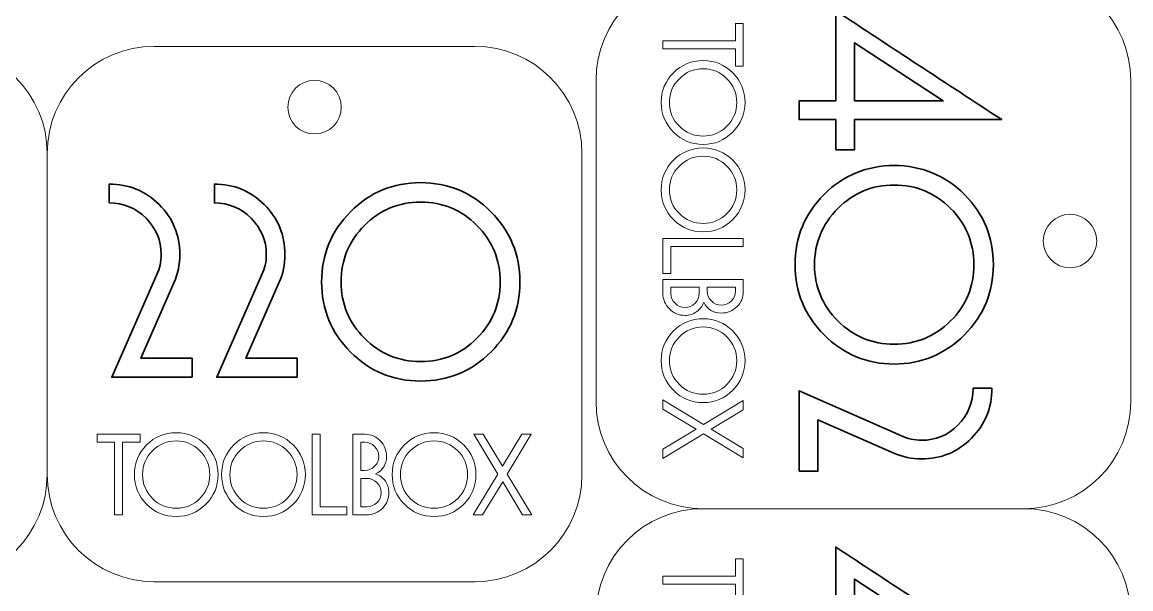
# Model space of a CAD drawing. Header units: inches. Extents: x 269 to 778, y -294 to 278.
# Drawn here: x 417.1 to 520.8, y 17.7 to 70.6 of the extents above; entities that cross this region are included whole.
import ezdxf

# ---------------------------------------------------------------- set-up
doc = ezdxf.new("R2010")
doc.units = ezdxf.units.IN
doc.header["$MEASUREMENT"] = 0
for name, color, linetype in [('cut', 7, 'Continuous'), ('engr', 7, 'Continuous'), ('tagli interni', 7, 'Continuous')]:
    doc.layers.add(name, color=color, linetype=linetype)

# ---------------------------------------------------------------- blocks, each defined once
blk = doc.blocks.new('block 10')
at = {"layer": 'cut', "color": 240, "lineweight": 9}
blk.add_open_spline([(379.47, 18.39), (379.47, 18.39), (409.47, 18.39), (409.47, 18.39), (414.99, 18.39), (419.47, 22.87), (419.47, 28.39), (419.47, 28.39), (419.47, 58.39), (419.47, 58.39), (419.47, 63.91), (414.99, 68.39), (409.47, 68.39), (409.47, 68.39), (379.47, 68.39), (379.47, 68.39), (373.95, 68.39), (369.47, 63.91), (369.47, 58.39), (369.47, 58.39), (369.47, 28.39), (369.47, 28.39), (369.47, 22.87), (373.95, 18.39), (379.47, 18.39)], degree=3, knots=[0, 0, 0, 0, 1, 1, 1, 2, 2, 2, 3, 3, 3, 4, 4, 4, 5, 5, 5, 6, 6, 6, 7, 7, 7, 8, 8, 8, 8], dxfattribs=at)
blk = doc.blocks.new('block 11')
at = {"layer": 'cut', "color": 240, "lineweight": 9}
blk.add_open_spline([(429.47, 18.39), (429.47, 18.39), (459.47, 18.39), (459.47, 18.39), (464.99, 18.39), (469.47, 22.87), (469.47, 28.39), (469.47, 28.39), (469.47, 58.39), (469.47, 58.39), (469.47, 63.91), (464.99, 68.39), (459.47, 68.39), (459.47, 68.39), (429.47, 68.39), (429.47, 68.39), (423.95, 68.39), (419.47, 63.91), (419.47, 58.39), (419.47, 58.39), (419.47, 28.39), (419.47, 28.39), (419.47, 22.87), (423.95, 18.39), (429.47, 18.39)], degree=3, knots=[0, 0, 0, 0, 1, 1, 1, 2, 2, 2, 3, 3, 3, 4, 4, 4, 5, 5, 5, 6, 6, 6, 7, 7, 7, 8, 8, 8, 8], dxfattribs=at)
blk = doc.blocks.new('block 47')
at = {"layer": 'tagli interni', "color": 240, "lineweight": 9}
blk.add_open_spline([(441.97, 62.71), (441.97, 64.09), (443.09, 65.21), (444.47, 65.21), (445.85, 65.21), (446.97, 64.09), (446.97, 62.71), (446.97, 61.33), (445.85, 60.21), (444.47, 60.21), (443.09, 60.21), (441.97, 61.33), (441.97, 62.71)], degree=3, knots=[0, 0, 0, 0, 1, 1, 1, 2, 2, 2, 3, 3, 3, 4, 4, 4, 4], dxfattribs=at)
blk = doc.blocks.new('block 302')
at = {"layer": 'engr', "color": 7, "lineweight": 5}
blk.add_lwpolyline([(428.15, 31.41), (426.51, 31.41), (426.51, 24.63), (425.77, 24.63), (425.77, 31.41), (424.15, 31.41), (424.15, 32.16), (428.15, 32.16), (428.15, 31.41)], dxfattribs=at)
blk = doc.blocks.new('block 303')
at = {"layer": 'engr', "color": 7, "lineweight": 5}
blk.add_open_spline([(435.45, 28.39), (435.45, 27.31), (435.07, 26.39), (434.3, 25.63), (433.54, 24.86), (432.61, 24.48), (431.53, 24.48), (430.45, 24.48), (429.52, 24.86), (428.76, 25.63), (428, 26.39), (427.62, 27.31), (427.62, 28.39), (427.62, 29.47), (428, 30.4), (428.76, 31.16), (429.52, 31.93), (430.45, 32.31), (431.53, 32.31), (432.61, 32.31), (433.54, 31.93), (434.3, 31.16), (435.07, 30.4), (435.45, 29.47), (435.45, 28.39)], degree=3, knots=[0, 0, 0, 0, 1, 1, 1, 2, 2, 2, 3, 3, 3, 4, 4, 4, 5, 5, 5, 6, 6, 6, 7, 7, 7, 8, 8, 8, 8], dxfattribs=at)
blk = doc.blocks.new('block 304')
at = {"layer": 'engr', "color": 7, "lineweight": 5}
blk.add_open_spline([(434.67, 28.39), (434.67, 29.26), (434.37, 30.01), (433.75, 30.62), (433.14, 31.24), (432.4, 31.54), (431.53, 31.54), (430.67, 31.54), (429.93, 31.24), (429.31, 30.62), (428.7, 30.01), (428.39, 29.26), (428.39, 28.39), (428.39, 27.53), (428.7, 26.79), (429.31, 26.17), (429.93, 25.56), (430.67, 25.25), (431.53, 25.25), (432.4, 25.25), (433.14, 25.56), (433.75, 26.17), (434.37, 26.79), (434.67, 27.53), (434.67, 28.39)], degree=3, knots=[0, 0, 0, 0, 1, 1, 1, 2, 2, 2, 3, 3, 3, 4, 4, 4, 5, 5, 5, 6, 6, 6, 7, 7, 7, 8, 8, 8, 8], dxfattribs=at)
blk = doc.blocks.new('block 305')
at = {"layer": 'engr', "color": 7, "lineweight": 5}
blk.add_open_spline([(443.61, 28.39), (443.61, 27.31), (443.23, 26.39), (442.47, 25.63), (441.7, 24.86), (440.78, 24.48), (439.69, 24.48), (438.61, 24.48), (437.68, 24.86), (436.92, 25.63), (436.16, 26.39), (435.78, 27.31), (435.78, 28.39), (435.78, 29.47), (436.16, 30.4), (436.92, 31.16), (437.68, 31.93), (438.61, 32.31), (439.69, 32.31), (440.78, 32.31), (441.7, 31.93), (442.47, 31.16), (443.23, 30.4), (443.61, 29.47), (443.61, 28.39)], degree=3, knots=[0, 0, 0, 0, 1, 1, 1, 2, 2, 2, 3, 3, 3, 4, 4, 4, 5, 5, 5, 6, 6, 6, 7, 7, 7, 8, 8, 8, 8], dxfattribs=at)
blk = doc.blocks.new('block 306')
at = {"layer": 'engr', "color": 7, "lineweight": 5}
blk.add_open_spline([(442.83, 28.39), (442.83, 29.26), (442.53, 30.01), (441.92, 30.62), (441.3, 31.24), (440.56, 31.54), (439.69, 31.54), (438.83, 31.54), (438.09, 31.24), (437.47, 30.62), (436.86, 30.01), (436.55, 29.26), (436.55, 28.39), (436.55, 27.53), (436.86, 26.79), (437.47, 26.17), (438.09, 25.56), (438.83, 25.25), (439.69, 25.25), (440.56, 25.25), (441.3, 25.56), (441.92, 26.17), (442.53, 26.79), (442.83, 27.53), (442.83, 28.39)], degree=3, knots=[0, 0, 0, 0, 1, 1, 1, 2, 2, 2, 3, 3, 3, 4, 4, 4, 5, 5, 5, 6, 6, 6, 7, 7, 7, 8, 8, 8, 8], dxfattribs=at)
blk = doc.blocks.new('block 307')
at = {"layer": 'engr', "color": 7, "lineweight": 5}
blk.add_lwpolyline([(447.5, 24.63), (444.24, 24.63), (444.24, 32.16), (444.98, 32.16), (444.98, 25.38), (447.5, 25.38), (447.5, 24.63)], dxfattribs=at)
blk = doc.blocks.new('block 308')
at = {"layer": 'engr', "color": 7, "lineweight": 5}
blk.add_open_spline([(451.42, 26.71), (451.42, 26.14), (451.22, 25.65), (450.81, 25.24), (450.41, 24.84), (449.92, 24.63), (449.35, 24.63), (449.35, 24.63), (448.05, 24.63), (448.05, 24.63), (448.05, 24.63), (448.05, 32.16), (448.05, 32.16), (448.05, 32.16), (449.17, 32.16), (449.17, 32.16), (449.74, 32.16), (450.22, 31.96), (450.61, 31.55), (451.01, 31.15), (451.2, 30.66), (451.2, 30.09), (451.2, 29.34), (450.86, 28.79), (450.18, 28.46), (450.56, 28.32), (450.87, 28.09), (451.09, 27.78), (451.31, 27.47), (451.42, 27.11), (451.42, 26.71)], degree=3, knots=[0, 0, 0, 0, 1, 1, 1, 2, 2, 2, 3, 3, 3, 4, 4, 4, 5, 5, 5, 6, 6, 6, 7, 7, 7, 8, 8, 8, 9, 9, 9, 10, 10, 10, 10], dxfattribs=at)
blk = doc.blocks.new('block 309')
at = {"layer": 'engr', "color": 7, "lineweight": 5}
blk.add_open_spline([(450.47, 30.09), (450.47, 30.45), (450.34, 30.76), (450.08, 31.02), (449.83, 31.28), (449.52, 31.41), (449.17, 31.41), (449.17, 31.41), (448.79, 31.41), (448.79, 31.41), (448.79, 31.41), (448.79, 28.79), (448.79, 28.79), (448.79, 28.79), (449.14, 28.79), (449.14, 28.79), (449.51, 28.79), (449.82, 28.91), (450.08, 29.17), (450.34, 29.43), (450.47, 29.73), (450.47, 30.09)], degree=3, knots=[0, 0, 0, 0, 1, 1, 1, 2, 2, 2, 3, 3, 3, 4, 4, 4, 5, 5, 5, 6, 6, 6, 7, 7, 7, 7], dxfattribs=at)
blk = doc.blocks.new('block 310')
at = {"layer": 'engr', "color": 7, "lineweight": 5}
blk.add_open_spline([(450.69, 26.71), (450.69, 27.08), (450.56, 27.39), (450.29, 27.65), (450.03, 27.91), (449.71, 28.04), (449.34, 28.04), (449.34, 28.04), (448.79, 28.04), (448.79, 28.04), (448.79, 28.04), (448.79, 25.38), (448.79, 25.38), (448.79, 25.38), (449.34, 25.38), (449.34, 25.38), (449.71, 25.38), (450.03, 25.51), (450.29, 25.77), (450.56, 26.03), (450.69, 26.34), (450.69, 26.71)], degree=3, knots=[0, 0, 0, 0, 1, 1, 1, 2, 2, 2, 3, 3, 3, 4, 4, 4, 5, 5, 5, 6, 6, 6, 7, 7, 7, 7], dxfattribs=at)
blk = doc.blocks.new('block 311')
at = {"layer": 'engr', "color": 7, "lineweight": 5}
blk.add_open_spline([(459.56, 28.39), (459.56, 27.31), (459.18, 26.39), (458.42, 25.63), (457.65, 24.86), (456.73, 24.48), (455.64, 24.48), (454.56, 24.48), (453.63, 24.86), (452.87, 25.63), (452.11, 26.39), (451.73, 27.31), (451.73, 28.39), (451.73, 29.47), (452.11, 30.4), (452.87, 31.16), (453.63, 31.93), (454.56, 32.31), (455.64, 32.31), (456.73, 32.31), (457.65, 31.93), (458.42, 31.16), (459.18, 30.4), (459.56, 29.47), (459.56, 28.39)], degree=3, knots=[0, 0, 0, 0, 1, 1, 1, 2, 2, 2, 3, 3, 3, 4, 4, 4, 5, 5, 5, 6, 6, 6, 7, 7, 7, 8, 8, 8, 8], dxfattribs=at)
blk = doc.blocks.new('block 312')
at = {"layer": 'engr', "color": 7, "lineweight": 5}
blk.add_open_spline([(458.78, 28.39), (458.78, 29.26), (458.48, 30.01), (457.87, 30.62), (457.25, 31.24), (456.51, 31.54), (455.64, 31.54), (454.78, 31.54), (454.04, 31.24), (453.42, 30.62), (452.81, 30.01), (452.5, 29.26), (452.5, 28.39), (452.5, 27.53), (452.81, 26.79), (453.42, 26.17), (454.04, 25.56), (454.78, 25.25), (455.64, 25.25), (456.51, 25.25), (457.25, 25.56), (457.87, 26.17), (458.48, 26.79), (458.78, 27.53), (458.78, 28.39)], degree=3, knots=[0, 0, 0, 0, 1, 1, 1, 2, 2, 2, 3, 3, 3, 4, 4, 4, 5, 5, 5, 6, 6, 6, 7, 7, 7, 8, 8, 8, 8], dxfattribs=at)
blk = doc.blocks.new('block 313')
at = {"layer": 'engr', "color": 7, "lineweight": 5}
blk.add_lwpolyline([(464.79, 24.63), (463.92, 24.63), (462.06, 27.73), (460.18, 24.63), (459.31, 24.63), (461.62, 28.44), (459.37, 32.16), (460.24, 32.16), (462.05, 29.17), (463.86, 32.16), (464.73, 32.16), (462.49, 28.44), (464.79, 24.63)], dxfattribs=at)
blk = doc.blocks.new('block 301')
at = {"layer": 'engr'}
for name in ['block 302', 'block 303', 'block 305', 'block 307', 'block 308', 'block 311', 'block 313', 'block 304', 'block 306', 'block 309', 'block 312', 'block 310']:
    blk.add_blockref(name, (0, 0), dxfattribs=at)
blk = doc.blocks.new('block 418')
at = {"layer": 'engr', "color": 7, "lineweight": 35}
blk.add_lwpolyline([(494.97, 63.29), (503.26, 63.29), (494.97, 68.72), (494.97, 63.29)], dxfattribs=at)
for points, knots in [([(493.2, 58.74), (493.2, 58.74), (493.2, 61.55), (493.2, 61.55), (493.2, 61.55), (489.77, 61.55), (489.77, 61.55), (489.77, 61.55), (489.77, 63.29), (489.77, 63.29), (489.77, 63.29), (493.2, 63.29), (493.2, 63.29), (493.2, 63.29), (493.2, 71.72), (493.2, 71.72), (498.35, 68.34), (503.52, 64.95), (508.72, 61.55), (508.72, 61.55), (494.97, 61.55), (494.97, 61.55), (494.97, 61.55), (494.97, 58.74), (494.97, 58.74), (494.97, 58.74), (493.2, 58.74), (493.2, 58.74)], [0, 0, 0, 0, 1, 1, 1, 2, 2, 2, 3, 3, 3, 4, 4, 4, 5, 5, 5, 6, 6, 6, 7, 7, 7, 8, 8, 8, 9, 9, 9, 9]), ([(498.66, 38.72), (496.11, 38.72), (493.93, 39.63), (492.12, 41.44), (490.31, 43.25), (489.4, 45.44), (489.4, 48), (489.4, 50.57), (490.31, 52.75), (492.12, 54.56), (493.93, 56.36), (496.11, 57.26), (498.66, 57.26), (501.23, 57.26), (503.41, 56.36), (505.23, 54.56), (507.04, 52.75), (507.94, 50.57), (507.94, 48), (507.94, 45.44), (507.04, 43.25), (505.23, 41.44), (503.41, 39.63), (501.23, 38.72), (498.66, 38.72)], [0, 0, 0, 0, 1, 1, 1, 2, 2, 2, 3, 3, 3, 4, 4, 4, 5, 5, 5, 6, 6, 6, 7, 7, 7, 8, 8, 8, 8]), ([(498.66, 40.57), (500.72, 40.57), (502.48, 41.29), (503.94, 42.74), (505.39, 44.19), (506.12, 45.94), (506.12, 48), (506.12, 50.05), (505.39, 51.8), (503.94, 53.26), (502.48, 54.71), (500.72, 55.44), (498.66, 55.44), (496.61, 55.44), (494.86, 54.71), (493.41, 53.26), (491.95, 51.8), (491.22, 50.05), (491.22, 48), (491.22, 45.94), (491.95, 44.19), (493.41, 42.74), (494.86, 41.29), (496.61, 40.57), (498.66, 40.57)], [0, 0, 0, 0, 1, 1, 1, 2, 2, 2, 3, 3, 3, 4, 4, 4, 5, 5, 5, 6, 6, 6, 7, 7, 7, 8, 8, 8, 8]), ([(489.77, 28.71), (489.77, 28.71), (489.77, 36.22), (489.77, 36.22), (489.77, 36.22), (499.36, 32.01), (499.36, 32.01), (499.92, 31.74), (500.54, 31.6), (501.23, 31.6), (502.55, 31.6), (503.68, 32.07), (504.63, 33.02), (505.57, 33.97), (506.04, 35.12), (506.04, 36.46), (506.04, 36.46), (507.81, 36.46), (507.81, 36.46), (507.81, 34.64), (507.17, 33.08), (505.89, 31.79), (504.61, 30.5), (503.05, 29.86), (501.23, 29.86), (500.3, 29.86), (499.43, 30.04), (498.63, 30.4), (498.63, 30.4), (491.54, 33.5), (491.54, 33.5), (491.54, 33.5), (491.54, 28.71), (491.54, 28.71), (491.54, 28.71), (489.77, 28.71), (489.77, 28.71)], [0, 0, 0, 0, 1, 1, 1, 2, 2, 2, 3, 3, 3, 4, 4, 4, 5, 5, 5, 6, 6, 6, 7, 7, 7, 8, 8, 8, 9, 9, 9, 10, 10, 10, 11, 11, 11, 12, 12, 12, 12])]:
    blk.add_open_spline(points, degree=3, knots=knots, dxfattribs=at)
blk = doc.blocks.new('block 419')
at = {"layer": 'engr', "color": 7, "lineweight": 35}
blk.add_lwpolyline([(494.97, 13.2), (503.26, 13.2), (494.97, 18.63), (494.97, 13.2)], dxfattribs=at)
for points, knots in [([(493.2, 8.65), (493.2, 8.65), (493.2, 11.46), (493.2, 11.46), (493.2, 11.46), (489.77, 11.46), (489.77, 11.46), (489.77, 11.46), (489.77, 13.2), (489.77, 13.2), (489.77, 13.2), (493.2, 13.2), (493.2, 13.2), (493.2, 13.2), (493.2, 21.62), (493.2, 21.62), (498.35, 18.25), (503.52, 14.86), (508.72, 11.46), (508.72, 11.46), (494.97, 11.46), (494.97, 11.46), (494.97, 11.46), (494.97, 8.65), (494.97, 8.65), (494.97, 8.65), (493.2, 8.65), (493.2, 8.65)], [0, 0, 0, 0, 1, 1, 1, 2, 2, 2, 3, 3, 3, 4, 4, 4, 5, 5, 5, 6, 6, 6, 7, 7, 7, 8, 8, 8, 9, 9, 9, 9]), ([(498.66, -11.37), (496.11, -11.37), (493.93, -10.46), (492.12, -8.65), (490.31, -6.84), (489.4, -4.65), (489.4, -2.09), (489.4, 0.48), (490.31, 2.66), (492.12, 4.47), (493.93, 6.27), (496.11, 7.17), (498.66, 7.17), (501.23, 7.17), (503.41, 6.27), (505.23, 4.47), (507.04, 2.66), (507.94, 0.48), (507.94, -2.09), (507.94, -4.65), (507.04, -6.84), (505.23, -8.65), (503.41, -10.46), (501.23, -11.37), (498.66, -11.37)], [0, 0, 0, 0, 1, 1, 1, 2, 2, 2, 3, 3, 3, 4, 4, 4, 5, 5, 5, 6, 6, 6, 7, 7, 7, 8, 8, 8, 8]), ([(498.66, -9.52), (500.72, -9.52), (502.48, -8.8), (503.94, -7.35), (505.39, -5.9), (506.12, -4.15), (506.12, -2.09), (506.12, -0.04), (505.39, 1.71), (503.94, 3.17), (502.48, 4.62), (500.72, 5.35), (498.66, 5.35), (496.61, 5.35), (494.86, 4.62), (493.41, 3.17), (491.95, 1.71), (491.22, -0.04), (491.22, -2.09), (491.22, -4.15), (491.95, -5.9), (493.41, -7.35), (494.86, -8.8), (496.61, -9.52), (498.66, -9.52)], [0, 0, 0, 0, 1, 1, 1, 2, 2, 2, 3, 3, 3, 4, 4, 4, 5, 5, 5, 6, 6, 6, 7, 7, 7, 8, 8, 8, 8]), ([(495.96, -21.2), (494.12, -21.2), (492.56, -20.56), (491.28, -19.27), (489.99, -17.99), (489.35, -16.44), (489.35, -14.62), (489.35, -14.62), (491.07, -14.62), (491.07, -14.62), (491.07, -15.95), (491.54, -17.08), (492.5, -18.03), (493.45, -18.98), (494.6, -19.45), (495.96, -19.45), (497.13, -19.45), (498.18, -19.07), (499.1, -18.29), (500.02, -17.52), (500.57, -16.54), (500.74, -15.37), (500.74, -15.37), (505.81, -17.61), (505.81, -17.61), (505.81, -17.61), (505.81, -13.4), (505.81, -13.4), (505.81, -13.4), (507.58, -13.4), (507.58, -13.4), (507.58, -13.4), (507.58, -20.35), (507.58, -20.35), (507.58, -20.35), (501.73, -17.77), (501.73, -17.77), (501.15, -18.82), (500.35, -19.66), (499.31, -20.27), (498.27, -20.89), (497.15, -21.2), (495.96, -21.2)], [0, 0, 0, 0, 1, 1, 1, 2, 2, 2, 3, 3, 3, 4, 4, 4, 5, 5, 5, 6, 6, 6, 7, 7, 7, 8, 8, 8, 9, 9, 9, 10, 10, 10, 11, 11, 11, 12, 12, 12, 13, 13, 13, 14, 14, 14, 14])]:
    blk.add_open_spline(points, degree=3, knots=knots, dxfattribs=at)
blk = doc.blocks.new('block 438')
at = {"layer": 'engr', "color": 7, "lineweight": 35}
for points, knots in [([(433.02, 37.49), (433.02, 37.49), (425.51, 37.49), (425.51, 37.49), (425.51, 37.49), (429.72, 47.08), (429.72, 47.08), (429.99, 47.64), (430.13, 48.26), (430.13, 48.96), (430.13, 50.27), (429.66, 51.4), (428.71, 52.35), (427.76, 53.29), (426.61, 53.77), (425.27, 53.77), (425.27, 53.77), (425.27, 55.53), (425.27, 55.53), (427.09, 55.53), (428.65, 54.89), (429.94, 53.61), (431.23, 52.33), (431.87, 50.78), (431.87, 48.96), (431.87, 48.02), (431.69, 47.15), (431.33, 46.36), (431.33, 46.36), (428.23, 39.26), (428.23, 39.26), (428.23, 39.26), (433.02, 39.26), (433.02, 39.26), (433.02, 39.26), (433.02, 37.49), (433.02, 37.49)], [0, 0, 0, 0, 1, 1, 1, 2, 2, 2, 3, 3, 3, 4, 4, 4, 5, 5, 5, 6, 6, 6, 7, 7, 7, 8, 8, 8, 9, 9, 9, 10, 10, 10, 11, 11, 11, 12, 12, 12, 12]), ([(442.85, 37.49), (442.85, 37.49), (435.33, 37.49), (435.33, 37.49), (435.33, 37.49), (439.54, 47.08), (439.54, 47.08), (439.82, 47.64), (439.96, 48.26), (439.96, 48.96), (439.96, 50.27), (439.48, 51.4), (438.53, 52.35), (437.58, 53.29), (436.44, 53.77), (435.1, 53.77), (435.1, 53.77), (435.1, 55.53), (435.1, 55.53), (436.92, 55.53), (438.47, 54.89), (439.76, 53.61), (441.06, 52.33), (441.7, 50.78), (441.7, 48.96), (441.7, 48.02), (441.52, 47.15), (441.16, 46.36), (441.16, 46.36), (438.06, 39.26), (438.06, 39.26), (438.06, 39.26), (442.85, 39.26), (442.85, 39.26), (442.85, 39.26), (442.85, 37.49), (442.85, 37.49)], [0, 0, 0, 0, 1, 1, 1, 2, 2, 2, 3, 3, 3, 4, 4, 4, 5, 5, 5, 6, 6, 6, 7, 7, 7, 8, 8, 8, 9, 9, 9, 10, 10, 10, 11, 11, 11, 12, 12, 12, 12]), ([(463.67, 46.38), (463.67, 43.83), (462.77, 41.65), (460.95, 39.84), (459.14, 38.03), (456.95, 37.13), (454.39, 37.13), (451.82, 37.13), (449.64, 38.03), (447.84, 39.84), (446.03, 41.65), (445.13, 43.83), (445.13, 46.38), (445.13, 48.95), (446.03, 51.14), (447.84, 52.95), (449.64, 54.76), (451.82, 55.66), (454.39, 55.66), (456.95, 55.66), (459.14, 54.76), (460.95, 52.95), (462.77, 51.14), (463.67, 48.95), (463.67, 46.38)], [0, 0, 0, 0, 1, 1, 1, 2, 2, 2, 3, 3, 3, 4, 4, 4, 5, 5, 5, 6, 6, 6, 7, 7, 7, 8, 8, 8, 8]), ([(461.83, 46.38), (461.83, 48.45), (461.1, 50.2), (459.65, 51.66), (458.21, 53.12), (456.45, 53.84), (454.39, 53.84), (452.34, 53.84), (450.59, 53.12), (449.14, 51.66), (447.68, 50.2), (446.95, 48.45), (446.95, 46.38), (446.95, 44.34), (447.68, 42.59), (449.14, 41.13), (450.59, 39.67), (452.34, 38.95), (454.39, 38.95), (456.45, 38.95), (458.21, 39.67), (459.65, 41.13), (461.1, 42.59), (461.83, 44.34), (461.83, 46.38)], [0, 0, 0, 0, 1, 1, 1, 2, 2, 2, 3, 3, 3, 4, 4, 4, 5, 5, 5, 6, 6, 6, 7, 7, 7, 8, 8, 8, 8])]:
    blk.add_open_spline(points, degree=3, knots=knots, dxfattribs=at)

msp = doc.modelspace()

# ---------------------------------------------------------------- linework, layer by layer
at = {"layer": 'cut', "color": 240, "lineweight": 9}
for points in [[(470.79, 65.21), (470.79, 65.21), (470.79, 35.21), (470.79, 35.21), (470.79, 29.69), (475.27, 25.21), (480.79, 25.21), (480.79, 25.21), (510.79, 25.21), (510.79, 25.21), (516.32, 25.21), (520.79, 29.69), (520.79, 35.21), (520.79, 35.21), (520.79, 65.21), (520.79, 65.21), (520.79, 70.74), (516.32, 75.21), (510.79, 75.21), (510.79, 75.21), (480.79, 75.21), (480.79, 75.21), (475.27, 75.21), (470.79, 70.74), (470.79, 65.21)], [(470.79, 15.21), (470.79, 15.21), (470.79, -14.79), (470.79, -14.79), (470.79, -20.31), (475.27, -24.79), (480.79, -24.79), (480.79, -24.79), (510.79, -24.79), (510.79, -24.79), (516.32, -24.79), (520.79, -20.31), (520.79, -14.79), (520.79, -14.79), (520.79, 15.21), (520.79, 15.21), (520.79, 20.74), (516.32, 25.21), (510.79, 25.21), (510.79, 25.21), (480.79, 25.21), (480.79, 25.21), (475.27, 25.21), (470.79, 20.74), (470.79, 15.21)]]:
    msp.add_open_spline(points, degree=3, knots=[0, 0, 0, 0, 1, 1, 1, 2, 2, 2, 3, 3, 3, 4, 4, 4, 5, 5, 5, 6, 6, 6, 7, 7, 7, 8, 8, 8, 8], dxfattribs=at)
at = {"layer": 'engr', "color": 7, "lineweight": 5}
for points in [[(483.82, 66.54), (483.82, 68.17), (477.04, 68.17), (477.04, 68.91), (483.82, 68.91), (483.82, 70.54), (484.56, 70.54), (484.56, 66.54), (483.82, 66.54)], [(477.04, 47.18), (477.04, 50.45), (484.56, 50.45), (484.56, 49.71), (477.79, 49.71), (477.79, 47.18), (477.04, 47.18)], [(477.04, 29.89), (477.04, 30.77), (480.14, 32.63), (477.04, 34.5), (477.04, 35.37), (480.84, 33.06), (484.56, 35.31), (484.56, 34.44), (481.57, 32.63), (484.56, 30.83), (484.56, 29.95), (480.84, 32.19), (477.04, 29.89)], [(483.82, 16.54), (483.82, 18.17), (477.04, 18.17), (477.04, 18.91), (483.82, 18.91), (483.82, 20.54), (484.56, 20.54), (484.56, 16.54), (483.82, 16.54)]]:
    msp.add_lwpolyline(points, dxfattribs=at)
for points, knots in [([(480.8, 59.23), (479.72, 59.23), (478.8, 59.62), (478.03, 60.38), (477.27, 61.15), (476.88, 62.07), (476.88, 63.15), (476.88, 64.24), (477.27, 65.16), (478.03, 65.92), (478.8, 66.68), (479.72, 67.06), (480.8, 67.06), (481.88, 67.06), (482.8, 66.68), (483.57, 65.92), (484.33, 65.16), (484.72, 64.24), (484.72, 63.15), (484.72, 62.07), (484.33, 61.15), (483.57, 60.38), (482.8, 59.62), (481.88, 59.23), (480.8, 59.23)], [0, 0, 0, 0, 1, 1, 1, 2, 2, 2, 3, 3, 3, 4, 4, 4, 5, 5, 5, 6, 6, 6, 7, 7, 7, 8, 8, 8, 8]), ([(480.8, 60.01), (481.67, 60.01), (482.41, 60.32), (483.03, 60.93), (483.64, 61.54), (483.95, 62.28), (483.95, 63.15), (483.95, 64.02), (483.64, 64.76), (483.03, 65.37), (482.41, 65.99), (481.67, 66.3), (480.8, 66.3), (479.93, 66.3), (479.19, 65.99), (478.58, 65.37), (477.96, 64.76), (477.65, 64.02), (477.65, 63.15), (477.65, 62.28), (477.96, 61.54), (478.58, 60.93), (479.19, 60.32), (479.93, 60.01), (480.8, 60.01)], [0, 0, 0, 0, 1, 1, 1, 2, 2, 2, 3, 3, 3, 4, 4, 4, 5, 5, 5, 6, 6, 6, 7, 7, 7, 8, 8, 8, 8]), ([(480.8, 51.07), (479.72, 51.07), (478.8, 51.45), (478.03, 52.22), (477.27, 52.98), (476.88, 53.91), (476.88, 54.99), (476.88, 56.08), (477.27, 57), (478.03, 57.76), (478.8, 58.52), (479.72, 58.9), (480.8, 58.9), (481.88, 58.9), (482.8, 58.52), (483.57, 57.76), (484.33, 57), (484.72, 56.08), (484.72, 54.99), (484.72, 53.91), (484.33, 52.98), (483.57, 52.22), (482.8, 51.45), (481.88, 51.07), (480.8, 51.07)], [0, 0, 0, 0, 1, 1, 1, 2, 2, 2, 3, 3, 3, 4, 4, 4, 5, 5, 5, 6, 6, 6, 7, 7, 7, 8, 8, 8, 8]), ([(480.8, 51.85), (481.67, 51.85), (482.41, 52.16), (483.03, 52.77), (483.64, 53.38), (483.95, 54.12), (483.95, 54.99), (483.95, 55.86), (483.64, 56.6), (483.03, 57.21), (482.41, 57.83), (481.67, 58.13), (480.8, 58.13), (479.93, 58.13), (479.19, 57.83), (478.58, 57.21), (477.96, 56.6), (477.65, 55.86), (477.65, 54.99), (477.65, 54.12), (477.96, 53.38), (478.58, 52.77), (479.19, 52.16), (479.93, 51.85), (480.8, 51.85)], [0, 0, 0, 0, 1, 1, 1, 2, 2, 2, 3, 3, 3, 4, 4, 4, 5, 5, 5, 6, 6, 6, 7, 7, 7, 8, 8, 8, 8]), ([(479.11, 43.26), (478.54, 43.26), (478.05, 43.46), (477.65, 43.87), (477.24, 44.28), (477.04, 44.77), (477.04, 45.34), (477.04, 45.34), (477.04, 46.63), (477.04, 46.63), (477.04, 46.63), (484.56, 46.63), (484.56, 46.63), (484.56, 46.63), (484.56, 45.51), (484.56, 45.51), (484.56, 44.95), (484.36, 44.47), (483.96, 44.07), (483.56, 43.68), (483.07, 43.48), (482.5, 43.48), (481.74, 43.48), (481.2, 43.82), (480.86, 44.5), (480.72, 44.12), (480.5, 43.82), (480.19, 43.6), (479.87, 43.37), (479.52, 43.26), (479.11, 43.26)], [0, 0, 0, 0, 1, 1, 1, 2, 2, 2, 3, 3, 3, 4, 4, 4, 5, 5, 5, 6, 6, 6, 7, 7, 7, 8, 8, 8, 9, 9, 9, 10, 10, 10, 10]), ([(479.11, 44), (479.48, 44), (479.79, 44.13), (480.05, 44.39), (480.31, 44.65), (480.44, 44.97), (480.44, 45.34), (480.44, 45.34), (480.44, 45.9), (480.44, 45.9), (480.44, 45.9), (477.79, 45.9), (477.79, 45.9), (477.79, 45.9), (477.79, 45.34), (477.79, 45.34), (477.79, 44.97), (477.92, 44.65), (478.18, 44.39), (478.44, 44.13), (478.75, 44), (479.11, 44)], [0, 0, 0, 0, 1, 1, 1, 2, 2, 2, 3, 3, 3, 4, 4, 4, 5, 5, 5, 6, 6, 6, 7, 7, 7, 7]), ([(482.5, 44.22), (482.86, 44.22), (483.17, 44.34), (483.43, 44.6), (483.69, 44.86), (483.82, 45.16), (483.82, 45.52), (483.82, 45.52), (483.82, 45.9), (483.82, 45.9), (483.82, 45.9), (481.19, 45.9), (481.19, 45.9), (481.19, 45.9), (481.19, 45.54), (481.19, 45.54), (481.19, 45.18), (481.32, 44.87), (481.58, 44.61), (481.83, 44.35), (482.14, 44.22), (482.5, 44.22)], [0, 0, 0, 0, 1, 1, 1, 2, 2, 2, 3, 3, 3, 4, 4, 4, 5, 5, 5, 6, 6, 6, 7, 7, 7, 7]), ([(480.8, 35.12), (479.72, 35.12), (478.8, 35.5), (478.03, 36.27), (477.27, 37.03), (476.88, 37.96), (476.88, 39.04), (476.88, 40.13), (477.27, 41.05), (478.03, 41.81), (478.8, 42.57), (479.72, 42.95), (480.8, 42.95), (481.88, 42.95), (482.8, 42.57), (483.57, 41.81), (484.33, 41.05), (484.72, 40.13), (484.72, 39.04), (484.72, 37.96), (484.33, 37.03), (483.57, 36.27), (482.8, 35.5), (481.88, 35.12), (480.8, 35.12)], [0, 0, 0, 0, 1, 1, 1, 2, 2, 2, 3, 3, 3, 4, 4, 4, 5, 5, 5, 6, 6, 6, 7, 7, 7, 8, 8, 8, 8]), ([(480.8, 35.9), (481.67, 35.9), (482.41, 36.21), (483.03, 36.82), (483.64, 37.43), (483.95, 38.17), (483.95, 39.04), (483.95, 39.91), (483.64, 40.65), (483.03, 41.26), (482.41, 41.88), (481.67, 42.18), (480.8, 42.18), (479.93, 42.18), (479.19, 41.88), (478.58, 41.26), (477.96, 40.65), (477.65, 39.91), (477.65, 39.04), (477.65, 38.17), (477.96, 37.43), (478.58, 36.82), (479.19, 36.21), (479.93, 35.9), (480.8, 35.9)], [0, 0, 0, 0, 1, 1, 1, 2, 2, 2, 3, 3, 3, 4, 4, 4, 5, 5, 5, 6, 6, 6, 7, 7, 7, 8, 8, 8, 8])]:
    msp.add_open_spline(points, degree=3, knots=knots, dxfattribs=at)
at = {"layer": 'tagli interni', "color": 240, "lineweight": 9}
msp.add_open_spline([(515.11, 52.71), (516.49, 52.71), (517.61, 51.59), (517.61, 50.21), (517.61, 48.83), (516.49, 47.71), (515.11, 47.71), (513.73, 47.71), (512.61, 48.83), (512.61, 50.21), (512.61, 51.59), (513.73, 52.71), (515.11, 52.71)], degree=3, knots=[0, 0, 0, 0, 1, 1, 1, 2, 2, 2, 3, 3, 3, 4, 4, 4, 4], dxfattribs=at)

# ---------------------------------------------------------------- block references
at = {"layer": 'cut'}
for name in ['block 10', 'block 11']:
    msp.add_blockref(name, (0, 0), dxfattribs=at)
at = {"layer": 'engr'}
for name in ['block 418', 'block 438', 'block 301', 'block 419']:
    msp.add_blockref(name, (0, 0), dxfattribs=at)
at = {"layer": 'tagli interni'}
msp.add_blockref('block 47', (0, 0), dxfattribs=at)

doc.saveas('drawing.dxf')
